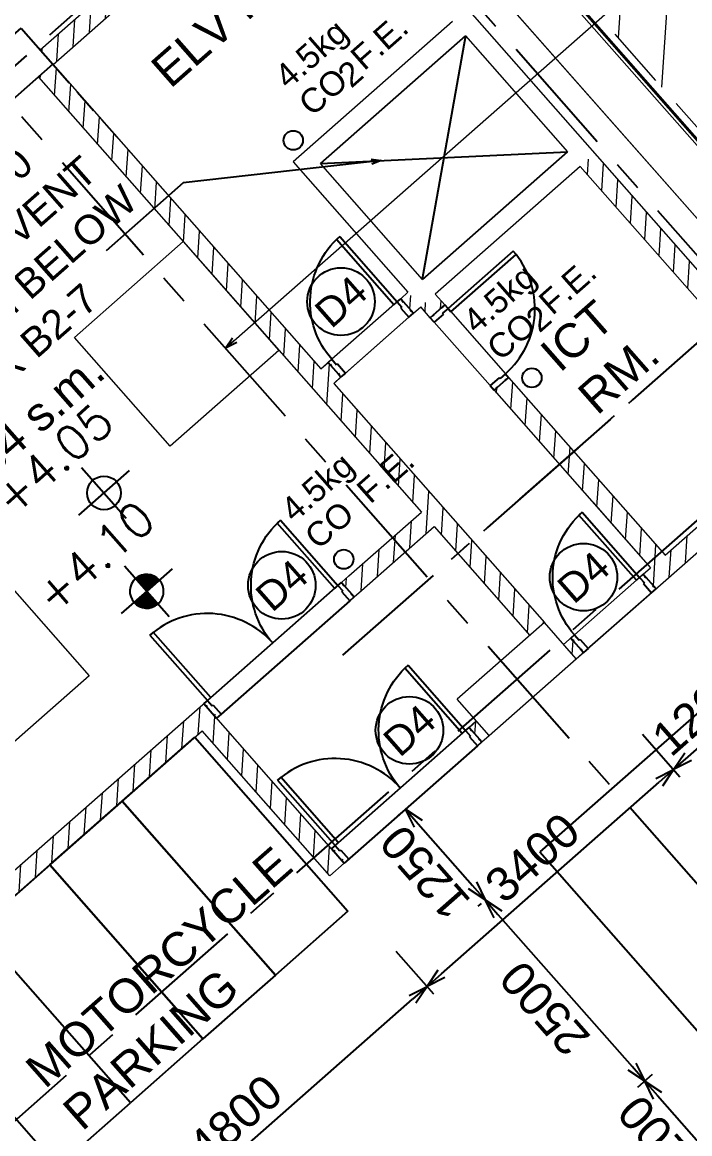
# Model space of a CAD drawing. Header units: millimetres. Extents: x 833681652 to 834427839, y 817425676 to 818089765.
# Drawn here: x 834335496 to 834342407, y 818006244 to 818017751 of the extents above; entities that cross this region are included whole.
import ezdxf
from ezdxf.enums import TextEntityAlignment as Align

# ---------------------------------------------------------------- set-up
doc = ezdxf.new("R2010")
doc.units = ezdxf.units.MM
doc.header["$LTSCALE"] = 100
for name, pattern in [('CENTER', [2, 1.25, -0.25, 0.25, -0.25]), ('Grid Line', [22.224999999999994, 12.7, -3.174999999999999, 3.174999999999999, -3.174999999999999]), ('Hidden', [9.524999999999999, 6.35, -3.175]), ('HIDDENX2', [19.049999999999997, 12.7, -6.35])]:
    doc.linetypes.add(name, pattern=pattern)
for name, color, linetype in [('A-COLS', 3, 'Continuous'), ('DLN020__', 6, 'Continuous'), ('DLN030_1', 1, 'Continuous'), ('DLN0401_', 7, 'Continuous'), ('DLN043__Room Name', 7, 'Continuous'), ('DLN052__', 7, 'Continuous'), ('DLN220__', 7, 'Continuous'), ('DLN280__', 3, 'Continuous'), ('DLN323__Window & Door openings', 7, 'Continuous'), ('DLN580__', 4, 'Continuous'), ('DLN660', 1, 'Continuous'), ('DLN__050 Movement Joint', 1, 'Continuous'), ('FITDOOR', 7, 'Continuous'), ('LEVEL', 7, 'Continuous')]:
    doc.layers.add(name, color=color, linetype=linetype)
for name, color, linetype, lineweight in [('A-PLINTH', 2, 'Continuous', 9), ('A-WALL', 7, 'Continuous', 9), ('DLN040__', 3, 'Continuous', 0), ('Pump Station Outline', 5, 'Hidden', 9)]:
    doc.layers.add(name, color=color, linetype=linetype, lineweight=lineweight)
doc.styles.add('romans', font='romans.shx')
doc.styles.get("Standard").update_dxf_attribs({"font": 'swiss.ttf'})
doc.styles.add('Swis721tBT', font='swissl.ttf')
doc.dimstyles.new('INTDIM', dxfattribs={"dimtxt": 200, "dimasz": 125, "dimexe": 100, "dimexo": 150, "dimgap": 80, "dimtad": 1, "dimdec": 0, "dimzin": 9, "dimdsep": 46, "dimtxsty": 'Swis721tBT', "dimblk": 'OPEN30', "dimcen": -125, "dimclrd": 256, "dimclre": 256, "dimclrt": 2, "dimaunit": 1, "dimadec": 1, "dimazin": 0, "dimtfac": 0.4444444444444444, "dimtdec": 0, "dimtix": 1, "dimtmove": 2, "dimatfit": 3, "dimldrblk": 'OPEN30', "dimfxl": 0, "dimtolj": 1, "dimlwd": -1, "dimlwe": -1, "dimarcsym": 0})
doc.dimstyles.new('INTDIM350', dxfattribs={"dimtxt": 350, "dimasz": 200, "dimexe": 100, "dimexo": 150, "dimgap": 100, "dimtad": 1, "dimdec": 0, "dimzin": 9, "dimdsep": 46, "dimtxsty": 'Swis721tBT', "dimblk": 'OPEN30', "dimcen": -125, "dimclrd": 256, "dimclre": 256, "dimclrt": 2, "dimaunit": 1, "dimadec": 1, "dimazin": 0, "dimtfac": 0.4444444444444444, "dimtdec": 0, "dimtix": 1, "dimtmove": 2, "dimatfit": 3, "dimldrblk": 'OPEN30', "dimfxl": 0, "dimtolj": 1, "dimlwd": -1, "dimlwe": -1, "dimarcsym": 0})
pattern_1 = [(86.35019582796012, (834261331.7487947, 817978739.7581499), (-158.4280186349075, 10.10571182141014), [])]

# ---------------------------------------------------------------- blocks, each defined once
blk = doc.blocks.new('DLN_Parking - Parking - 2500 x 5000 _WL_-V2-Car Park_B2_F')
at = {"layer": 'DLN660'}
for p, q in [((2500, 0), (0, 0)), ((0, 0), (0, -5000)), ((2500.000000000001, -5000.000000000002), (2500, 0)), ((0, -5000), (2500.000000000001, -5000.000000000002))]:
    blk.add_line(p, q, dxfattribs=at)
blk = doc.blocks.new('DR1CD-flat-3')
at = {"layer": 'FITDOOR'}
for p, q in [((-4.76837158203125e-07, -1.192092895507812e-07), (-4.76837158203125e-07, -45.00000011920929)), ((899.9999995231628, -1.430511474609375e-06), (-4.76837158203125e-07, -1.192092895507812e-07)), ((-4.76837158203125e-07, -45.00000011920929), (899.9999995231628, -45.00000154972076)), ((899.9999995231628, -1.430511474609375e-06), (899.9999995231628, -45.00000154972076))]:
    blk.add_line(p, q, dxfattribs=at)
blk = doc.blocks.new('DR1CM-flat-3')
at = {"layer": 'FITDOOR', "color": 6}
blk.add_arc((-4.76837158203125e-07, -1.192092895507812e-07), 899.9999999999989, 270, 0, dxfattribs=at)
blk = doc.blocks.new('DLN-Single Door - Opening 2 - 950 x2138 _WH_-1922936-Car Park_B2_F-flat-3')
at = {"layer": 'A-WALL', "lineweight": 25}
for p, q in [((100, 500), (-100, 500.0000003576279)), ((99.99999856948853, -500), (-100.0000014305115, -499.9999996423721))]:
    blk.add_line(p, q, dxfattribs=at)
at = {"layer": 'FITDOOR'}
for p, q in [((-100, 437.5000003576279), (-100, 500.0000003576279)), ((-62.49999976158142, 500.0000002384186), (-100, 500.0000003576279)), ((-62.5, 488.0000002384186), (-62.49999976158142, 500.0000002384186)), ((100, 499.9999998807907), (62.5, 500.0000001192093)), ((62.5, 488.0000001192093), (62.5, 500.0000001192093)), ((100, 450), (100, 499.9999998807907)), ((25, 437.5000001192093), (-100, 437.5000003576279)), ((100, 450), (25, 450.0000001192093)), ((25, 437.5000001192093), (25, 450.0000001192093)), ((-100.0000014305115, -437.4999996423721), (-100.0000014305115, -499.9999996423721)), ((24.99999856948853, -437.4999997615814), (-100.0000014305115, -437.4999996423721)), ((24.99999856948853, -437.4999997615814), (24.99999856948853, -449.9999998807907)), ((99.99999856948853, -450), (24.99999856948853, -449.9999998807907)), ((99.99999856948853, -450), (99.99999856948853, -500)), ((-62.50000143051147, -499.9999997615814), (-100.0000014305115, -499.9999996423721)), ((-62.50000143051147, -487.9999997615814), (-62.50000143051147, -499.9999997615814)), ((62.49999856948853, -487.9999997615814), (62.49999856948853, -499.9999998807907)), ((99.99999856948853, -500), (62.49999856948853, -499.9999998807907))]:
    blk.add_line(p, q, dxfattribs=at)
at = {"layer": 'A-WALL'}
for name in ['DR1CD-flat-3', 'DR1CM-flat-3']:
    blk.add_blockref(name, (100.0000004768372, 450.0000001192093), dxfattribs=at)
blk = doc.blocks.new('DLN-Single Door - Opening 5 -  950 x 2025 _WH_-1665005-Car Park_B2_F-flat-3')
at = {"layer": 'A-WALL'}
blk.add_blockref('DLN-Single Door - Opening 2 - 950 x2138 _WH_-1922936-Car Park_B2_F-flat-3', (-4.76837158203125e-07, -5.00000011920929), dxfattribs=at)
blk = doc.blocks.new('DLN_Parking - Parking - 1000 x 2400 _WL_-V14-Car Park_B2_F')
at = {"layer": 'DLN660'}
for p, q in [((0, 0), (0, 2400)), ((0, 2400), (1000, 2400)), ((1000, 2400), (1000, 3.383959779057477e-14)), ((1000, 3.383959779057477e-14), (0, 0))]:
    blk.add_line(p, q, dxfattribs=at)
blk = doc.blocks.new('DLN_Parking - Parking - 1000 x 2400 _WL_-1733303-Car Park_B2_F')
at = {"layer": 'DLN660'}
for p, q in [((1000, 3.383959779057477e-14), (0, 0)), ((0, 0), (0, -2400)), ((1000, -2400), (1000, 3.383959779057477e-14)), ((0, -2400), (1000, -2400))]:
    blk.add_line(p, q, dxfattribs=at)
blk = doc.blocks.new('*X14')
at = {"color": 0}
for p, q in [((45955.88296590155, 42700), (46155.82083605308, 42700)), ((45956.13663634944, 42693.75), (46155.82083605308, 42693.75)), ((45956.58659627086, 42687.5), (46155.82083605308, 42687.5)), ((45957.23417992554, 42681.25), (46155.82083605308, 42681.25)), ((45958.08132891748, 42675), (46155.82083605308, 42675)), ((45959.13062182577, 42668.75), (46155.82083605308, 42668.75)), ((45960.38531455532, 42662.5), (46155.82083605308, 42662.5)), ((45961.84939291411, 42656.25), (46155.82083605308, 42656.25)), ((45963.52763949186, 42650), (46155.82083605308, 42650)), ((45965.42571759076, 42643.75), (46155.82083605308, 42643.75)), ((45967.55027588873, 42637.5), (46155.82083605308, 42637.5)), ((45969.90907871936, 42631.25), (46155.82083605308, 42631.25)), ((45972.51116853599, 42625), (46155.82083605308, 42625)), ((45975.3670694097, 42618.75), (46155.82083605308, 42618.75)), ((45978.48904368043, 42612.5), (46155.82083605308, 42612.5)), ((45981.89141854007, 42606.25), (46155.82083605308, 42606.25)), ((45985.59100621493, 42600), (46155.82083605308, 42600)), ((45989.60765168721, 42593.75), (46155.82083605308, 42593.75)), ((45993.96495773042, 42587.5), (46155.82083605308, 42587.5)), ((45998.69126201334, 42581.25), (46155.82083605308, 42581.25)), ((46003.82098168398, 42575), (46155.82083605308, 42575)), ((46009.39650945896, 42568.75), (46155.82083605308, 42568.75)), ((46015.47096569654, 42562.5), (46155.82083605308, 42562.5)), ((46022.11233295992, 42556.25), (46155.82083605308, 42556.25)), ((46029.4099326874, 42550), (46155.82083605308, 42550)), ((46037.48510949494, 42543.75), (46155.82083605308, 42543.75)), ((46046.51005492607, 42537.5), (46155.82083605308, 42537.5)), ((46056.74397416842, 42531.25), (46155.82083605308, 42531.25)), ((46068.61144864996, 42525), (46155.82083605308, 42525)), ((46082.90578313846, 42518.75), (46155.82083605308, 42518.75)), ((46101.51054575652, 42512.5), (46155.82083605308, 42512.5)), ((46133.36008534408, 42506.25), (46155.82083605308, 42506.25))]:
    blk.add_line(p, q, dxfattribs=at)
blk = doc.blocks.new('*X13')
at = {"color": 0}
for p, q in [((46155.82083605308, 42900), (46200.19499327346, 42900)), ((46155.82083605308, 42893.75), (46221.90936394812, 42893.75)), ((46155.82083605308, 42887.5), (46237.60222886274, 42887.5)), ((46155.82083605308, 42881.25), (46250.32254979523, 42881.25)), ((46155.82083605308, 42875), (46261.15281880532, 42875)), ((46155.82083605308, 42868.75), (46270.62917321041, 42868.75)), ((46155.82083605308, 42862.5), (46279.06432258031, 42862.5)), ((46155.82083605308, 42856.25), (46286.65980066876, 42856.25)), ((46155.82083605308, 42850), (46293.55459136389, 42850)), ((46155.82083605308, 42843.75), (46299.84935768103, 42843.75)), ((46155.82083605308, 42837.5), (46305.6197603913, 42837.5)), ((46155.82083605308, 42831.25), (46310.92433512129, 42831.25)), ((46155.82083605308, 42825), (46315.8094235008, 42825)), ((46155.82083605308, 42818.75), (46320.31240362975, 42818.75)), ((46155.82083605308, 42812.5), (46324.46388658926, 42812.5)), ((46155.82083605308, 42806.25), (46328.28925688629, 42806.25)), ((46155.82083605308, 42800), (46331.80978137356, 42800)), ((46155.82083605308, 42793.75), (46335.04342549239, 42793.75)), ((46155.82083605308, 42787.5), (46338.0054656343, 42787.5)), ((46155.82083605308, 42781.25), (46340.70895613168, 42781.25)), ((46155.82083605308, 42775), (46343.16509039923, 42775)), ((46155.82083605308, 42768.75), (46345.38348355208, 42768.75)), ((46155.82083605308, 42762.5), (46347.37239573649, 42762.5)), ((46155.82083605308, 42756.25), (46349.13890998229, 42756.25)), ((46155.82083605308, 42750), (46350.68907460933, 42750)), ((46155.82083605308, 42743.75), (46352.02801759425, 42743.75)), ((46155.82083605308, 42737.5), (46353.16003838917, 42737.5)), ((46155.82083605308, 42731.25), (46354.08868132608, 42731.25)), ((46155.82083605308, 42725), (46354.81679369925, 42725)), ((46155.82083605308, 42718.75), (46355.34657085896, 42718.75)), ((46155.82083605308, 42712.5), (46355.67959002734, 42712.5)), ((46155.82083605308, 42706.25), (46355.81683408978, 42706.25))]:
    blk.add_line(p, q, dxfattribs=at)
blk = doc.blocks.new('ELFIN')
at = {"layer": 'LEVEL'}
for p, q in [((0, 0.5), (0, 0)), ((0, 0), (-0.5, 0)), ((0, 0), (0, -0.5)), ((0.5, 0), (0, 0))]:
    blk.add_line(p, q, dxfattribs=at)
for start, end in [(90, 180), (0, 90), (180, 270), (270, 0)]:
    blk.add_arc((0, 0), 0.25, start, end, dxfattribs=at)
at = {"layer": 'LEVEL', "xscale": 0.00125, "yscale": 0.00125, "zscale": 0.00125}
for name in ['*X13', '*X14']:
    blk.add_blockref(name, (-57.69477604507119, -53.38123098095821), dxfattribs=at)
at = {"layer": 'LEVEL', "style": 'romans'}
blk.add_attdef('ELFIN', (0.2542374787153676, 0.3469263632723596), '', height=0.5, dxfattribs=at)
blk = doc.blocks.new('ELEX')
at = {"layer": 'LEVEL'}
for p, q in [((0, 0.5), (0, -0.5)), ((0.5, 0), (-0.5, 0))]:
    blk.add_line(p, q, dxfattribs=at)
blk.add_circle((0, 0), 0.25, dxfattribs=at)
at = {"layer": 'LEVEL', "style": 'romans'}
blk.add_attdef('ELEX', (0.2567988680821145, 0.3535533905960619), '', height=0.5, dxfattribs=at)
blk = doc.blocks.new('DR1CD-flat-4')
at = {"layer": 'FITDOOR'}
for p, q in [((8.58306884765625e-06, 900), (45.00000834465027, 899.9999995231628)), ((8.58306884765625e-06, 900), (-7.152557373046875e-07, -1.192092895507812e-07)), ((44.99999904632568, -5.960464477539062e-07), (45.00000834465027, 899.9999995231628)), ((-7.152557373046875e-07, -1.192092895507812e-07), (44.99999904632568, -5.960464477539062e-07))]:
    blk.add_line(p, q, dxfattribs=at)
blk = doc.blocks.new('DR1CM-flat-4')
at = {"layer": 'FITDOOR', "color": 6}
blk.add_arc((-7.152557373046875e-07, -1.192092895507812e-07), 899.9999999999989, 359.9999995731132, 90, dxfattribs=at)
blk = doc.blocks.new('DLN-Single Door - Opening 2 - 950 x2138 _WH_-1922936-Car Park_B2_F-flat-4')
at = {"layer": 'A-WALL', "lineweight": 25}
for p, q in [((-499.9999995231628, 100.0000050067902), (-500.0000014305115, -99.99999487400055)), ((500.0000004768372, 99.99999487400055), (499.9999985694885, -100.0000050067902))]:
    blk.add_line(p, q, dxfattribs=at)
at = {"layer": 'FITDOOR'}
for p, q in [((-499.9999995231628, 100.0000051259995), (-500, 62.50000512599945)), ((-449.9999992847443, 100.000004529953), (-499.9999995231628, 100.0000051259995)), ((-488, 62.50000512599945), (-500, 62.50000512599945)), ((-449.9999992847443, 100.000004529953), (-450.0000002384186, 25.00000464916229)), ((-437.5, 25.000004529953), (-450.0000002384186, 25.00000464916229)), ((-437.5, 25.000004529953), (-437.5000014305115, -99.999995470047)), ((437.5, 24.99999558925629), (437.4999985694885, -100.0000044107437)), ((437.5, 24.99999558925629), (449.9999997615814, 24.999995470047)), ((450.0000004768372, 99.999995470047), (500.0000004768372, 99.99999487400055)), ((450.0000004768372, 99.999995470047), (449.9999997615814, 24.999995470047)), ((488.0000002384186, 62.49999511241913), (500.0000004768372, 62.49999487400055)), ((500.0000004768372, 99.99999487400055), (500.0000004768372, 62.49999487400055)), ((-488.0000009536743, -62.49999499320984), (-500.0000009536743, -62.49999475479126)), ((-500.0000009536743, -62.49999475479126), (-500.0000014305115, -99.99999487400055)), ((-437.5000014305115, -99.999995470047), (-500.0000014305115, -99.99999487400055)), ((437.4999985694885, -100.0000044107437), (499.9999985694885, -100.0000050067902)), ((487.9999990463257, -62.50000488758087), (499.9999990463257, -62.50000500679016)), ((499.9999990463257, -62.50000500679016), (499.9999985694885, -100.0000050067902))]:
    blk.add_line(p, q, dxfattribs=at)
at = {"layer": 'A-WALL'}
for name in ['DR1CD-flat-4', 'DR1CM-flat-4']:
    blk.add_blockref(name, (-449.9999985694885, 100.0000046491623), dxfattribs=at)
blk = doc.blocks.new('DLN-Single Door - Opening 5 -  950 x 2025 _WH_-1665005-Car Park_B2_F-flat-4')
at = {"layer": 'A-WALL'}
blk.add_blockref('DLN-Single Door - Opening 2 - 950 x2138 _WH_-1922936-Car Park_B2_F-flat-4', (5.000000238418579, -4.76837158203125e-07), dxfattribs=at)
blk = doc.blocks.new('DR1CD-flat-5')
at = {"layer": 'FITDOOR'}
for p, q in [((8.821487426757812e-06, 900.0000001192093), (45.00000882148743, 899.9999996423721)), ((8.821487426757812e-06, 900.0000001192093), (-4.76837158203125e-07, 0)), ((44.99999952316284, -4.76837158203125e-07), (45.00000882148743, 899.9999996423721)), ((-4.76837158203125e-07, 0), (44.99999952316284, -4.76837158203125e-07))]:
    blk.add_line(p, q, dxfattribs=at)
blk = doc.blocks.new('DR1CM-flat-5')
at = {"layer": 'FITDOOR', "color": 6}
blk.add_arc((-4.76837158203125e-07, 0), 899.9999999999989, 359.9999995731132, 90, dxfattribs=at)
blk = doc.blocks.new('DLN-Single Door - Opening 2 - 950 x2138 _WH_-1922936-Car Park_B2_F-flat-5')
at = {"layer": 'A-WALL', "lineweight": 25}
for p, q in [((-499.9999995231628, 100.0000050067902), (-500.0000014305115, -99.99999487400055)), ((500.0000004768372, 99.99999487400055), (499.9999985694885, -100.0000051259995))]:
    blk.add_line(p, q, dxfattribs=at)
at = {"layer": 'FITDOOR'}
for p, q in [((-499.9999995231628, 100.0000051259995), (-500, 62.50000500679016)), ((-449.9999995231628, 100.000004529953), (-499.9999995231628, 100.0000051259995)), ((-488, 62.50000500679016), (-500, 62.50000500679016)), ((-449.9999995231628, 100.000004529953), (-450.0000002384186, 25.000004529953)), ((-437.5000002384186, 25.000004529953), (-450.0000002384186, 25.000004529953)), ((-437.5000002384186, 25.000004529953), (-437.5000014305115, -99.999995470047)), ((437.4999997615814, 24.999995470047), (437.4999985694885, -100.0000044107437)), ((437.4999997615814, 24.999995470047), (449.9999997615814, 24.99999535083771)), ((450.0000004768372, 99.99999535083771), (500.0000004768372, 99.99999487400055)), ((450.0000004768372, 99.99999535083771), (449.9999997615814, 24.99999535083771)), ((488.0000002384186, 62.49999499320984), (500.0000002384186, 62.49999487400055)), ((500.0000004768372, 99.99999487400055), (500.0000002384186, 62.49999487400055)), ((-488.0000011920929, -62.49999511241913), (-500.0000009536743, -62.49999487400055)), ((-500.0000009536743, -62.49999487400055), (-500.0000014305115, -99.99999487400055)), ((-437.5000014305115, -99.999995470047), (-500.0000014305115, -99.99999487400055)), ((437.4999985694885, -100.0000044107437), (499.9999985694885, -100.0000051259995)), ((487.9999990463257, -62.50000500679016), (499.9999988079071, -62.50000512599945)), ((499.9999988079071, -62.50000512599945), (499.9999985694885, -100.0000051259995))]:
    blk.add_line(p, q, dxfattribs=at)
at = {"layer": 'A-WALL'}
for name in ['DR1CD-flat-5', 'DR1CM-flat-5']:
    blk.add_blockref(name, (-449.9999990463257, 100.000004529953), dxfattribs=at)
blk = doc.blocks.new('DLN-Single Door - Opening 5 -  950 x 2025 _WH_-1665005-Car Park_B2_F-flat-5')
at = {"layer": 'A-WALL'}
blk.add_blockref('DLN-Single Door - Opening 2 - 950 x2138 _WH_-1922936-Car Park_B2_F-flat-5', (5, -1.192092895507812e-07), dxfattribs=at)
blk = doc.blocks.new('_Open30')
at = {"color": 0, "linetype": 'ByBlock', "lineweight": -2}
for p, q in [((-1, 0.26794919), (0, 0)), ((0, 0), (-1, -0.26794919)), ((0, 0), (-1, 0))]:
    blk.add_line(p, q, dxfattribs=at)
blk = doc.blocks.new('*D253')
at = {"layer": 'Defpoints', "color": 0}
for p in [(834339265.6649462, 818008246.7859288), (834339686.977406, 818007768.0636594), (834335662.3772906, 818005075.6160477)]:
    blk.add_point(p, dxfattribs=at)
at = {"layer": 'DLN030_1', "linetype": 'Continuous'}
for p, q in [((834339364.7640169, 818008134.1832016), (834339753.0434531, 818007692.9951745)), ((834336233.827076, 818004729.0254683), (834339536.8404363, 818007635.9315652)), ((834335761.4763613, 818004963.0133206), (834336149.7561533, 818004521.8248892))]:
    blk.add_line(p, q, dxfattribs=at)
at = {"layer": 'DLN030_1', "xscale": 200, "yscale": 200, "zscale": 200}
for p, rotation in [((834339686.977406, 818007768.0636594), 41.35026354802989), ((834336083.6901063, 818004596.8933741), 221.3502635480299)]:
    blk.add_blockref('_Open30', p, dxfattribs=dict(at, rotation=rotation))
at = {"layer": 'DLN030_1', "color": 2, "insert": (834337700.4340419, 818006392.5734445), "char_height": 350, "attachment_point": 5, "rotation": 41.35026354802991, "style": 'Swis721tBT'}
blk.add_mtext('\\A1;4800', dxfattribs=at)
blk = doc.blocks.new('*D254')
at = {"layer": 'Defpoints', "color": 0}
for p in [(834341817.9934489, 818010493.0315592), (834342239.3059149, 818010014.3092827), (834339265.6649462, 818008246.7859288)]:
    blk.add_point(p, dxfattribs=at)
at = {"layer": 'DLN030_1', "linetype": 'Continuous'}
for p, q in [((834341917.0925195, 818010380.4288319), (834342305.3719621, 818009939.2407979)), ((834339837.1143756, 818007900.1957537), (834342089.1689452, 818009882.1771884)), ((834339364.7640169, 818008134.1832016), (834339753.0434531, 818007692.9951746))]:
    blk.add_line(p, q, dxfattribs=at)
at = {"layer": 'DLN030_1', "xscale": 200, "yscale": 200, "zscale": 200}
for p, rotation in [((834342239.3059149, 818010014.3092827), 41.35026354802989), ((834339686.9774059, 818007768.0636594), 221.3502635480299)]:
    blk.add_blockref('_Open30', p, dxfattribs=dict(at, rotation=rotation))
at = {"layer": 'DLN030_1', "color": 2, "insert": (834340778.2419461, 818009101.2813988), "char_height": 350, "attachment_point": 5, "rotation": 41.35026354802991, "style": 'Swis721tBT'}
blk.add_mtext('\\A1;3400', dxfattribs=at)
blk = doc.blocks.new('*D255')
at = {"layer": 'Defpoints', "color": 0}
for p in [(834342652.7492232, 818011360.8926028), (834343140.1277317, 818010807.1018468), (834341817.9934489, 818010493.0315592)]:
    blk.add_point(p, dxfattribs=at)
at = {"layer": 'DLN030_1', "linetype": 'Continuous'}
for p, q in [((834342751.8482939, 818011248.2898756), (834343206.1937789, 818010732.033362)), ((834342389.4428846, 818010146.4413768), (834342989.990762, 818010674.9697526)), ((834341917.0925195, 818010380.4288319), (834342305.3719621, 818009939.2407979))]:
    blk.add_line(p, q, dxfattribs=at)
at = {"layer": 'DLN030_1', "xscale": 200, "yscale": 200, "zscale": 200}
for p, rotation in [((834343140.1277317, 818010807.1018468), 41.35026354802989), ((834342239.3059149, 818010014.3092827), 221.3502635480299)]:
    blk.add_blockref('_Open30', p, dxfattribs=dict(at, rotation=rotation))
at = {"layer": 'DLN030_1', "color": 2, "insert": (834342504.817109, 818010620.8004925), "char_height": 350, "attachment_point": 5, "rotation": 41.35026354802991, "style": 'Swis721tBT'}
blk.add_mtext('\\A1;1200', dxfattribs=at)
blk = doc.blocks.new('*D268')
at = {"layer": 'Defpoints', "color": 0}
for p in [(834339533.091381, 818009664.6807082), (834340289.3834094, 818008665.1297711), (834340358.9169644, 818008726.3246537)]:
    blk.add_point(p, dxfattribs=at)
at = {"layer": 'DLN030_1', "linetype": 'Continuous'}
for p, q in [((834339420.4886537, 818009565.5816377), (834339388.489341, 818009537.4197786)), ((834339595.6899201, 818009453.348856), (834340157.2513151, 818008815.266741)), ((834340246.3142372, 818008627.2255833), (834340214.3149246, 818008599.0637242))]:
    blk.add_line(p, q, dxfattribs=at)
at = {"layer": 'DLN030_1', "xscale": 200, "yscale": 200, "zscale": 200}
for p, rotation in [((834339463.5578258, 818009603.4858258), 131.3502635480299), ((834340289.3834094, 818008665.1297714), 311.3502635480299)]:
    blk.add_blockref('_Open30', p, dxfattribs=dict(at, rotation=rotation))
at = {"layer": 'DLN030_1', "color": 2, "insert": (834339666.3756896, 818008949.408084), "char_height": 350, "attachment_point": 5, "rotation": 131.35026354802991, "style": 'Swis721tBT'}
blk.add_mtext('\\A1;1250', dxfattribs=at)
blk = doc.blocks.new('*D269')
at = {"layer": 'Defpoints', "color": 0}
for p in [(834340358.9169644, 818008726.3246537), (834342130.678905, 818006955.3206724), (834341941.0338831, 818006788.41845)]:
    blk.add_point(p, dxfattribs=at)
at = {"layer": 'DLN030_1', "linetype": 'Continuous'}
for p, q in [((834340246.3142372, 818008627.2255833), (834340214.3149246, 818008599.0637242)), ((834340421.5155035, 818008514.9928017), (834341808.9017888, 818006938.5554199)), ((834342018.0761777, 818006856.221602), (834341865.9653983, 818006722.352403))]:
    blk.add_line(p, q, dxfattribs=at)
at = {"layer": 'DLN030_1', "xscale": 200, "yscale": 200, "zscale": 200}
for p, rotation in [((834340289.3834094, 818008665.1297714), 131.3502635480299), ((834341941.0338831, 818006788.4184502), 311.3502635480299)]:
    blk.add_blockref('_Open30', p, dxfattribs=dict(at, rotation=rotation))
at = {"layer": 'DLN030_1', "color": 2, "insert": (834340905.1137183, 818007541.8743963), "char_height": 350, "attachment_point": 5, "rotation": 131.35026354802991, "style": 'Swis721tBT'}
blk.add_mtext('\\A1;2500', dxfattribs=at)
blk = doc.blocks.new('*D270')
at = {"layer": 'Defpoints', "color": 0}
for p in [(834342130.678905, 818006955.3206724), (834342921.1715494, 818006052.4747467), (834342733.8264484, 818005887.5966319)]:
    blk.add_point(p, dxfattribs=at)
at = {"layer": 'DLN030_1', "linetype": 'Continuous'}
for p, q in [((834342018.0761777, 818006856.221602), (834341865.9653983, 818006722.352403)), ((834342073.1659774, 818006638.2814806), (834342601.6943542, 818006037.7336018)), ((834342808.5688221, 818005953.3756763), (834342658.7579637, 818005821.5305849))]:
    blk.add_line(p, q, dxfattribs=at)
at = {"layer": 'DLN030_1', "xscale": 200, "yscale": 200, "zscale": 200}
for p, rotation in [((834341941.0338831, 818006788.4184502), 131.3502635480299), ((834342733.8264484, 818005887.5966321), 311.3502635480299)]:
    blk.add_blockref('_Open30', p, dxfattribs=dict(at, rotation=rotation))
at = {"layer": 'DLN030_1', "color": 2, "insert": (834342127.3352377, 818006153.1078266), "char_height": 350, "attachment_point": 5, "rotation": 131.35026354802991, "style": 'Swis721tBT'}
blk.add_mtext('\\A1;1200', dxfattribs=at)

msp = doc.modelspace()

# ---------------------------------------------------------------- hatches: boundary and pattern name
at = {"layer": 'A-WALL'}
h = msp.add_hatch(dxfattribs=at)
h.set_pattern_fill('ANSI31', scale=49.99999999999999)
h.set_pattern_definition(pattern_1)
edge = h.paths.add_edge_path()
edge.add_line((834335815.4284995, 818017313.5161273), (834338356.2825441, 818019552.925224))
edge.add_arc((834331639.8903989, 818012912.2158619), 9445.048664527538, 44.67535938480045, 45.8871647899116)
edge.add_line((834338214.3399106, 818019693.4810755), (834335682.6350006, 818017464.4049791))
edge.add_line((834335682.6350005, 818017464.4049791), (834335815.4284993, 818017313.5161273))
h = msp.add_hatch(dxfattribs=at)
h.set_pattern_fill('ANSI31', scale=49.99999999999999)
h.set_pattern_definition(pattern_1)
h.paths.add_polyline_path([(834340751.319054, 818011402.2992785), (834340901.4561749, 818011534.4311908), (834338721.2794732, 818014011.6937519), (834338796.3480765, 818014077.7597154), (834338664.2161584, 818014227.89684), (834338589.1475466, 818014161.8308886), (834335814.3773464, 818017314.7105098), (834335664.2402205, 818017182.578592), (834339628.1977928, 818012678.4648585), (834338802.4435412, 818011951.7392654), (834338934.5754598, 818011801.6021411), (834339760.32971, 818012528.3277326)])
h = msp.add_hatch(dxfattribs=at)
h.set_pattern_fill('ANSI31', scale=49.99999999999999)
h.set_pattern_definition(pattern_1)
h.paths.add_polyline_path([(834365982.2790949, 817988182.2937863), (834366132.4162235, 817988314.4257053), (834341423.7477819, 818016390.0682422), (834341273.6106558, 818016257.9363253)])
h = msp.add_hatch(dxfattribs=at)
h.set_pattern_fill('ANSI31', scale=49.99999999999999)
h.set_pattern_definition(pattern_1)
h.paths.add_polyline_path([(834339547.0336963, 818014738.419303), (834339622.1022565, 818014804.485259), (834339489.9703398, 818014954.622385), (834339414.9017794, 818014888.556429)])
h = msp.add_hatch(dxfattribs=at)
h.set_pattern_fill('ANSI31', scale=49.99999999999999)
h.set_pattern_definition(pattern_1)
h.paths.add_polyline_path([(834339721.20117, 818014691.8824464), (834339871.3382959, 818014824.0143632), (834339772.2394004, 818014936.6171598), (834339622.1022745, 818014804.485243)])
h = msp.add_hatch(dxfattribs=at)
h.set_pattern_fill('ANSI31', scale=49.99999999999999)
h.set_pattern_definition(pattern_1)
h.paths.add_polyline_path([(834342057.5401521, 818011885.8139117), (834343784.1170753, 818013405.3309337), (834343651.9851588, 818013555.4680595), (834342150.6139, 818012234.1488919), (834340531.9978856, 818014073.3287381), (834340381.8607525, 818013941.1968155), (834342000.4767742, 818012102.0169749), (834341925.4082433, 818012035.9510267)])
h = msp.add_hatch(dxfattribs=at)
h.set_pattern_fill('ANSI31', scale=49.99999999999999)
h.set_pattern_definition(pattern_1)
h.paths.add_polyline_path([(834341231.7859564, 818011159.0883671), (834341306.8545214, 818011225.154327), (834341174.7226192, 818011375.2914364), (834341099.6540542, 818011309.2254764)])
h = msp.add_hatch(dxfattribs=at)
h.set_pattern_fill('ANSI31', scale=49.99999999999999)
h.set_pattern_definition(pattern_1)
h.paths.add_polyline_path([(834333754.8445988, 818007243.0510064), (834337358.1356297, 818010414.2170177), (834338679.4548048, 818008912.8457464), (834338829.5919323, 818009044.9776609), (834337376.1408175, 818010696.4860679), (834333622.7126826, 818007393.1881306)])
h = msp.add_hatch(dxfattribs=at)
h.set_pattern_fill('ANSI31', scale=49.99999999999999)
h.set_pattern_definition(pattern_1)
h.paths.add_polyline_path([(834340255.8946166, 818010300.2308915), (834340330.9631784, 818010366.2968489), (834340198.8312614, 818010516.4339744), (834340123.7626998, 818010450.3680172)])
at = {"layer": 'Pump Station Outline', "linetype": 'Continuous'}
h = msp.add_hatch(dxfattribs=at)
h.set_pattern_fill('ANSI31', color=1, scale=150, angle=6.771992562981563e-05)
h.set_pattern_definition([(86.35026354792089, (1453995.609825253, 237198.812756896), (-475.2840917373131, 30.3165737087381), [])])
edge = h.paths.add_edge_path()
edge.add_line((834354640.1284025, 818002848.5868188), (834339550.0561398, 818019994.8958654))
edge.add_arc((834332769.0727383, 818014189.8471981), 8926.383697879925, 40.56609466141031, 101.8134883202493)
edge.add_line((834330941.6055638, 818022927.1631274), (834325382.3200605, 818029281.967371))
edge.add_line((834325382.3200605, 818029281.967371), (834316073.9235934, 818021089.523299))
edge.add_line((834316073.9235934, 818021089.523299), (834312702.2594533, 818024882.8028461))
edge.add_line((834312702.2594533, 818024882.8028461), (834323801.2576692, 818034650.725341))
edge.add_line((834323801.2576692, 818034650.725341), (834328681.0623239, 818038945.0985447))
edge.add_line((834328681.0623239, 818038945.0985447), (834328813.1094278, 818038795.0581461))
edge.add_line((834328813.1094278, 818038795.0581461), (834334102.2215883, 818043449.8827006))
edge.add_arc((834369806.03518, 818077546.1023142), 49369.16544702674, 223.6806300099722, 266.3963960374879)
edge.add_line((834366703.0203962, 818028274.5507232), (834367678.2990412, 818014323.1809446))
edge.add_line((834367678.2990412, 818014323.1809446), (834354640.1284025, 818002848.5868188))

# ---------------------------------------------------------------- linework, layer by layer
at = {"layer": 'A-COLS', "lineweight": 18}
for p, q in [((834373935.8724161, 817980734.8599546, 0.0001768949824026977), (834339456.4844333, 818019912.0141318, -0.07028772469116415)), ((834339080.877632, 818019581.9836069, -0.07028772469116415), (834373448.880356, 817980531.392258)), ((834373448.8803337, 817980531.3925767), (834339081.1980604, 818019581.6198121, -0.07028772469116415)), ((834340901.185608, 818011534.767453), (834340000.3637899, 818010741.9748875)), ((834341231.5158433, 818011159.4250292), (834340901.1856076, 818011534.7674531)), ((834340330.6940253, 818010366.6324631), (834341231.5158433, 818011159.4250284))]:
    msp.add_line(p, q, dxfattribs=at)
at = {"layer": 'A-COLS'}
msp.add_lwpolyline([(834335483.769744, 818017690.3832114), (834335814.0999799, 818017315.0407873), (834334913.2781621, 818016522.2482213), (834334582.9479262, 818016897.5906456)], close=True, dxfattribs=at)
at = {"layer": 'A-PLINTH'}
msp.add_lwpolyline([(834336037.2941402, 818014488.2303258), (834337163.321413, 818015479.2210326), (834338154.3121198, 818014353.1937598), (834337028.284847, 818013362.203053)], close=True, dxfattribs=at)
at = {"layer": 'A-PLINTH', "elevation": -600.0547696541813}
msp.add_lwpolyline([(834332090.8809739, 818010041.9684563), (834334868.4178027, 818012486.4089168), (834336189.7369705, 818010985.0376581), (834333412.2001418, 818008540.5971975)], close=True, dxfattribs=at)
at = {"layer": 'A-WALL'}
for p, q in [((834340101.8863945, 818017892.0750138), (834373108.0101944, 817980388.397829)), ((834339639.8327339, 818015087.0891025, -0.07028772469116415), (834341141.2024287, 818016408.4100431, -0.07028772469116415)), ((834341273.3345381, 818016258.2730556, -0.07028772469116415), (834343651.7122343, 818013555.8076009, -0.07028772469116415)), ((834339414.627282, 818014888.8909636, -0.07028772469116415), (834339489.695762, 818014954.957007, -0.07028772469116415)), ((834339414.627282, 818014888.8909636, -0.07028772469116415), (834339489.695762, 818014954.957007, -0.07028772469116415)), ((834339546.7593744, 818014738.7539922, -0.07028772469116415), (834339621.8278589, 818014804.820039, -0.07028772469116415)), ((834339546.7593744, 818014738.7539922, -0.07028772469116415), (834339621.8278589, 818014804.820039, -0.07028772469116415)), ((834339720.926903, 818014692.217341, -0.07028772469116415), (834339621.8278589, 818014804.820039, -0.07028772469116415)), ((834339720.926903, 818014692.217341, -0.07028772469116415), (834339621.8278589, 818014804.820039, -0.07028772469116415)), ((834338588.873927, 818014162.1644647, -0.07028772469116415), (834338709.6285836, 818014268.4378555, -0.07028772469116415)), ((834338588.873927, 818014162.1644647, -0.07028772469116415), (834338663.9424396, 818014228.2304858, -0.07028772469116415)), ((834338721.0060315, 818014012.0274843, -0.07028772469116415), (834338841.7606851, 818014118.3008726, -0.07028772469116415)), ((834338721.0060315, 818014012.0274843, -0.07028772469116415), (834338796.0745354, 818014078.0935174, -0.07028772469116415)), ((834342150.3425375, 818012234.4866585, -0.07028772469116415), (834343651.712235, 818013555.8076007, -0.07028772469116415)), ((834341231.5158437, 818011159.4250287, -0.07028772469116415), (834343783.8443289, 818013405.6706309, -0.07028772469116415)), ((834339760.057999, 818012528.662674, -0.07028772469116415), (834340751.0486751, 818011402.6353914, -0.07028772469116415)), ((834341925.1371152, 818012036.288527, -0.07028772469116415), (834342000.2055967, 818012102.3545709, -0.07028772469116415)), ((834341925.1371152, 818012036.288527, -0.07028772469116415), (834342000.2055967, 818012102.3545709, -0.07028772469116415)), ((834338802.1724943, 818011952.0730965, -0.07014149956180629), (834338877.2409798, 818012018.1391437, -0.07014149956180629)), ((834342057.2692082, 818011886.1515554, -0.07028772469116415), (834342132.3376907, 818011952.2176008, -0.07028772469116415)), ((834342057.2692082, 818011886.1515554, -0.07028772469116415), (834342132.3376907, 818011952.2176008, -0.07028772469116415)), ((834341099.383761, 818011309.562028, -0.07028772469116415), (834341220.1384172, 818011415.8354188, -0.07028772469116415)), ((834341099.383761, 818011309.562028, -0.07028772469116415), (834341220.1384172, 818011415.8354188, -0.07028772469116415)), ((834341231.5158437, 818011159.4250287, -0.07028772469116415), (834341306.5843531, 818011225.4910924, -0.07028772469116415)), ((834341231.5158648, 818011159.4250476, -0.07028772469116415), (834341352.2705195, 818011265.6984363, -0.07028772469116415)), ((834341231.5158648, 818011159.4250476, -0.07028772469116415), (834341352.2705195, 818011265.6984363, -0.07028772469116415))]:
    msp.add_line(p, q, dxfattribs=at)
at = {"layer": 'A-WALL', "lineweight": 18}
for p, q in [((834339951.7495713, 818017759.9430482), (834338300.2427578, 818016306.4898825)), ((834340083.881518, 818017609.8059486), (834338582.5118248, 818016288.4850093)), ((834335814.0999793, 818017315.0407872, -0.07028772469116415), (834338588.873906, 818014162.1644456, -0.07028772469116415)), ((834335663.9630096, 818017182.9086922, -0.07028772469116415), (834339627.9259056, 818012678.799644, -0.07028772469116415)), ((834338300.2427592, 818016306.4898837), (834339489.6957619, 818014954.9570065, -0.02082965445405738)), ((834338300.2427592, 818016306.4898837), (834339489.6957619, 818014954.9570065, -0.02082965445405738)), ((834341273.3345413, 818016258.2730584, -0.07028772469116415), (834339771.9648428, 818014936.9521146, -0.07028772469116415)), ((834339871.0638726, 818014824.3494349, -0.07028772469116415), (834339771.9648439, 818014936.9521154, -0.07028772469116415)), ((834339871.0638726, 818014824.3494349, -0.07028772469116415), (834339771.9648439, 818014936.9521154, -0.07028772469116415)), ((834340531.7243496, 818014073.6645916, -0.07028772469116415), (834342150.3425375, 818012234.4866585, -0.07028772469129765)), ((834340531.7243496, 818014073.6645916, -0.07028772469116415), (834342150.3425375, 818012234.4866585, -0.07028772469129765)), ((834338721.00601, 818014012.0274653, -0.07028772469116415), (834340901.1856399, 818011534.7674811)), ((834340381.5873728, 818013941.5324917, -0.07028772469116415), (834342000.2055682, 818012102.3545642, -0.07028772469116415)), ((834340381.5873728, 818013941.5324917, -0.07028772469116415), (834342000.2055682, 818012102.3545642, -0.07028772469116415)), ((834341405.6111656, 818012777.9709423, -0.07028772469116415), (834342000.2055964, 818012102.3545707, -0.07028772469116415)), ((834341405.6111656, 818012777.9709423, -0.07028772469116415), (834342000.2055964, 818012102.3545707, -0.07028772469116415)), ((834338877.2409997, 818012018.1391236, -0.06834796593102513), (834339627.9259056, 818012678.7996436, -0.07028772469116415)), ((834339009.3730938, 818011868.0021539, -0.0683479659290909), (834339760.0580001, 818012528.6626742, -0.07028772469116415)), ((834338934.3045908, 818011801.936128, -0.07014149956180629), (834339009.3730748, 818011868.002173, -0.07014149956180629)), ((834333622.4470423, 818007393.5158179, -0.05476965560251304), (834337450.9397653, 818010762.8842459, -0.06575765410580792)), ((834338746.7417461, 818009139.1471485), (834337375.8712727, 818010696.8181912, -0.06554220313773843)), ((834333754.5791358, 818007243.3788497, -0.05476965558614214), (834337357.8664184, 818010414.5491198, -0.06515337489646081)), ((834338679.1873683, 818008913.1794103, 0.004383845465093239), (834337357.8664187, 818010414.54912, -0.06575765409671297)), ((834338829.3243394, 818009045.3115023), (834338679.1873686, 818008913.1794103, 0.004383845465093239))]:
    msp.add_line(p, q, dxfattribs=at)
at = {"layer": 'A-WALL', "color": 1}
for p, q in [((834339377.0930384, 818014855.8579395, -0.07028772469116415), (834338701.4766575, 818014261.2635372, -0.07028772469116415)), ((834339377.0930384, 818014855.8579395, -0.07028772469116415), (834338702.7082522, 818014262.3474356, -0.07028772469116415)), ((834339904.0968958, 818014786.8151922, -0.07028772469116415), (834340498.6913196, 818014111.1988271, -0.07028772469116415)), ((834339904.0968958, 818014786.8151922, -0.07028772469116415), (834340498.6913196, 818014111.1988271, -0.07028772469116415)), ((834339499.8415707, 818014697.4627126, -0.07028772469116415), (834338834.840346, 818014112.2104652, -0.07028772469116415)), ((834339499.8415707, 818014697.4627126, -0.07028772469116415), (834338842.9923365, 818014119.3847982, -0.07028772469116415)), ((834339762.2181823, 818014645.2995385, -0.07028772469116415), (834340340.2960936, 818013988.4502951, -0.07028772469116415)), ((834339762.2181823, 818014645.2995385, -0.07028772469116415), (834340340.2960936, 818013988.4502951, -0.07028772469116415)), ((834341886.3712885, 818012002.171591, -0.07028772469116415), (834341211.9865028, 818011408.6610863, -0.07028772469116415)), ((834341886.3712885, 818012002.171591, -0.07028772469116415), (834341211.9865028, 818011408.6610863, -0.07028772469116415)), ((834342010.3514044, 818011844.8602767, -0.07028772469116415), (834341345.3501797, 818011259.6080285, -0.07028772469116415)), ((834342010.3514044, 818011844.8602767, -0.07028772469116415), (834341345.3501797, 818011259.6080285, -0.07028772469116415))]:
    msp.add_line(p, q, dxfattribs=at)
at = {"layer": 'A-WALL', "lineweight": 18, "flags": 128}
for points in [[(834335682.3574564, 818017464.7351011), (834338214.0597317, 818019693.8141898)], [(834335815.1511337, 818017313.8464062), (834338356.0025315, 818019553.258506)]]:
    msp.add_lwpolyline(points, dxfattribs=at)
at = {"layer": 'A-WALL'}
msp.add_lwpolyline([(834338582.5118252, 818016288.4850098), (834340083.8815191, 818017609.8059499), (834341141.2024279, 818016408.4100426), (834339639.8327328, 818015087.0891024)], close=True, dxfattribs=at)
at = {"layer": 'DLN020__', "linetype": 'Grid Line'}
for p, q in [((834382561.3239611, 817969798.2994002), (834318796.6203617, 818042251.8499796)), ((834379333.3791126, 817966957.459374), (834315568.6755133, 818039411.0099536)), ((834343882.5848031, 818024748.957957), (834274544.7264445, 817963726.303424)), ((834349300.0006667, 818018593.342199), (834279962.1423081, 817957570.687666))]:
    msp.add_line(p, q, dxfattribs=at)
at = {"layer": 'DLN0401_', "color": 0}
for centre in [(834338796.2593774, 818014858.4114982, 0.008813504477984627), (834341306.7658396, 818012005.8060942, 0.008813504477984627), (834338183.8011192, 818011921.5943542, 0.008959729607342485), (834339505.1202946, 818010420.2230828, 0.07910122916914869)]:
    msp.add_circle(centre, 349.9999999999999, dxfattribs=at)
at = {"layer": 'DLN052__', "color": 3, "linetype": 'CENTER', "ltscale": 10}
for p, q in [((834347589.6024181, 818018925.0144404), (834340072.2932061, 818012309.2034837)), ((834345754.5386975, 818017310.0170578), (834338762.7088798, 818011156.6684307))]:
    msp.add_line(p, q, dxfattribs=at)
at = {"layer": 'DLN220__', "color": 4, "linetype": 'HIDDENX2', "ltscale": 0.2}
msp.add_line((834335814.099984, 818017315.0407897), (834336474.7604555, 818016564.3559413), dxfattribs=at)
at = {"layer": 'DLN280__', "color": 4, "linetype": 'Continuous', "ltscale": 0.2}
for p, q in [((834340083.8815191, 818017609.8059499, -0.07028772469116415), (834339636.6701068, 818015089.7760959, -0.06231939276949564)), ((834340083.8815191, 818017609.8059499, -0.07028772469116415), (834339636.6701068, 818015089.7760959, -0.06231939276949564)), ((834338582.5118247, 818016288.4850096), (834341141.2024311, 818016408.4100448, -0.070287724696982)), ((834338582.5118247, 818016288.4850096), (834341141.2024311, 818016408.4100448, -0.070287724696982))]:
    msp.add_line(p, q, dxfattribs=at)
at = {"layer": 'DLN323__Window & Door openings', "color": 1}
for p, q in [((834338764.6382527, 818011919.0400724, -0.07014149956180629), (834337413.405537, 818010729.8512114, -0.07014149956180629)), ((834338887.3867885, 818011760.6448485, -0.07014149956180629), (834337554.921179, 818010587.9725062, -0.07014149956180629)), ((834340085.9592019, 818010417.6703622), (834338734.7264866, 818009228.4815012)), ((834340085.9592019, 818010417.6703622), (834338734.7264866, 818009228.4815012)), ((834340208.7077388, 818010259.2751386), (834338857.4750227, 818009070.0862777))]:
    msp.add_line(p, q, dxfattribs=at)
at = {"layer": 'DLN323__Window & Door openings'}
for p, q in [((834338764.6382524, 818011919.0400717, -0.07014149956180629), (834338802.1724942, 818011952.073096, -0.07014149956180629)), ((834338764.6382524, 818011919.0400717, -0.07014149956180629), (834338814.1877882, 818011862.738709, -0.07014149956180629)), ((834338802.1724942, 818011952.073096, -0.07014149956180629), (834338826.9472624, 818011923.9224147, -0.07014149956180629)), ((834338804.8042272, 818011854.4804531, -0.07014149956180629), (834338814.1877882, 818011862.738709, -0.07014149956180629)), ((834338817.9390441, 818011915.9944888, -0.07014149956180629), (834338826.9472624, 818011923.9224147, -0.07014149956180629)), ((834338804.8042272, 818011854.4804531, -0.07014149956180629), (834338887.3867877, 818011760.6448481, -0.07014149956180629)), ((834338887.3867877, 818011760.6448481, -0.07014149956180629), (834338934.3045903, 818011801.9361279, -0.07014149956180629)), ((834338900.5216038, 818011822.1588833, -0.07014149956180629), (834338909.5298218, 818011830.0868096, -0.07014149956180629)), ((834338909.5298218, 818011830.0868096, -0.07014149956180629), (834338934.3045903, 818011801.9361279, -0.07014149956180629)), ((834337413.405526, 818010729.8512213, -0.07014149956180629), (834337375.8712829, 818010696.8181982, -0.07014149956180629)), ((834337413.405526, 818010729.8512213, -0.07014149956180629), (834337462.9550605, 818010673.5498574, -0.07014149956180629)), ((834337375.8712829, 818010696.8181982, -0.07014149956180629), (834337400.6460503, 818010668.667516, -0.07014149956180629)), ((834337409.6542685, 818010676.5954416, -0.07014149956180629), (834337400.6460503, 818010668.667516, -0.07014149956180629)), ((834337472.3386215, 818010681.8081132, -0.07014149956180629), (834337462.9550605, 818010673.5498574, -0.07014149956180629)), ((834337472.3386215, 818010681.8081132, -0.07014149956180629), (834337554.921179, 818010587.9725062, -0.07014149956180629)), ((834337492.236827, 818010582.7598348, -0.07014149956180629), (834337483.2286085, 818010574.8319091, -0.07014149956180629)), ((834337483.2286085, 818010574.8319091, -0.07014149956180629), (834337508.0033759, 818010546.6812273, -0.07014149956180629)), ((834337554.921179, 818010587.9725062, -0.07014149956180629), (834337508.0033759, 818010546.6812273, -0.07014149956180629)), ((834340123.4934446, 818010450.7033867), (834340198.5619296, 818010516.7694343)), ((834340085.959202, 818010417.6703619), (834340123.4934446, 818010450.703386)), ((834340085.959202, 818010417.6703619), (834340135.5087384, 818010361.3689991)), ((834340123.4934446, 818010450.703386), (834340148.2682124, 818010422.5527047)), ((834340126.1251776, 818010353.1107432), (834340135.5087384, 818010361.3689991)), ((834340139.2599943, 818010414.624779), (834340148.2682124, 818010422.5527047)), ((834340126.1251776, 818010353.1107432), (834340208.7077379, 818010259.2751381)), ((834340208.7077379, 818010259.2751381), (834340255.62554, 818010300.5664183)), ((834340221.8425539, 818010320.7891736), (834340230.8507725, 818010328.7170997)), ((834340230.8507725, 818010328.7170997), (834340255.62554, 818010300.5664183)), ((834338734.7264763, 818009228.4815118), (834338697.1922331, 818009195.4484885)), ((834338734.7264763, 818009228.4815118), (834338784.2760105, 818009172.1801478)), ((834338697.1922331, 818009195.4484885), (834338721.9670008, 818009167.2978065)), ((834338730.9752187, 818009175.225732), (834338721.9670008, 818009167.2978065)), ((834338793.6595712, 818009180.4384032), (834338784.2760105, 818009172.1801478)), ((834338793.6595712, 818009180.4384032), (834338876.2421291, 818009086.6027962)), ((834338813.5577766, 818009081.3901249), (834338804.5495586, 818009073.4621997)), ((834338804.5495586, 818009073.4621997), (834338829.324326, 818009045.3115172)), ((834338876.2421291, 818009086.6027962), (834338829.324326, 818009045.3115172))]:
    msp.add_line(p, q, dxfattribs=at)
at = {"layer": 'DLN323__Window & Door openings', "lineweight": 25}
for p, q in [((834338802.1724944, 818011952.0730958, -0.07014149956180629), (834338934.3045903, 818011801.9361279, -0.07014149956180629)), ((834337375.8712829, 818010696.8181982, -0.07014149956180629), (834337508.0033759, 818010546.6812273, -0.07014149956180629)), ((834340123.4934446, 818010450.703386), (834340255.62554, 818010300.5664183)), ((834338697.1922332, 818009195.4484884), (834338829.324326, 818009045.3115172))]:
    msp.add_line(p, q, dxfattribs=at)
at = {"layer": 'DLN323__Window & Door openings', "lineweight": 18}
for p, q in [((834340330.6940249, 818010366.632465), (834340000.3637897, 818010741.974889)), ((834340255.6255404, 818010300.5664183), (834340330.6940249, 818010366.6324629))]:
    msp.add_line(p, q, dxfattribs=at)
at = {"layer": 'DLN580__'}
for centre, radius in [((834338301.9729155, 818016528.0914655), 99.99999999999997), ((834338301.9729156, 818016528.0914655), 100), ((834340772.2462708, 818014069.0318654), 99.99999999999997), ((834338824.5625155, 818012191.0613631, -0.07014149956180633), 99.99999999999997), ((834338824.5625156, 818012191.0613632, -0.07014149956180633), 100)]:
    msp.add_circle(centre, radius, dxfattribs=at)
at = {"layer": 'DLN__050 Movement Joint', "const_width": 30, "elevation": -0.0320775110140922}
msp.add_lwpolyline([(834323450.4729061, 818035109.8550229), (834327937.2860186, 818030011.6498655), (834326146.8848637, 818028435.958985), (834330956.9317459, 818022970.2953367, -0.2588993915539832), (834339486.4879543, 818019938.4676511), (834355139.2148274, 818002153.0708346)], format="xyb", dxfattribs=at)
at = {"layer": 'Pump Station Outline'}
msp.add_lwpolyline([(834354640.1284025, 818002848.5868188), (834339550.0561395, 818019994.8958651, 0.2580373044368951), (834330989.3634397, 818023062.1026795), (834326200.7223634, 818028503.2658565), (834327991.2129533, 818030079.0354478), (834327991.2121104, 818030079.0347059), (834332777.0732634, 818034290.9478825), (834328813.1101323, 818038795.0573456), (834334102.2215883, 818043449.8827004, 0.1885713257369779), (834366703.0203962, 818028274.5507232), (834367678.2990412, 818014323.1809446), (834354640.1284025, 818002848.5868188)], format="xyb", dxfattribs=at)

# ---------------------------------------------------------------- block references
at = {"layer": 'DLN323__Window & Door openings', "xscale": -1}
for name, p, rotation in [('DLN-Single Door - Opening 5 -  950 x 2025 _WH_-1665005-Car Park_B2_F-flat-5', (834339109.1043321, 818014486.7955425, -0.07028772469116415), 41.35026349067255), ('DLN-Single Door - Opening 5 -  950 x 2025 _WH_-1665005-Car Park_B2_F-flat-4', (834341619.6141652, 818011634.1931065, -0.07028772469116415), 41.35026342631091), ('DR1CM-flat-4', (834338764.6382517, 818011919.0400711, -0.07014149956180629), 41.35026371189679), ('DR1CD-flat-4', (834338764.6382517, 818011919.0400711, -0.07014149956180629), 41.35026371189679), ('DR1CM-flat-4', (834340085.9592013, 818010417.6703615), 41.35026371189679), ('DR1CD-flat-4', (834340085.9592013, 818010417.6703615), 41.35026371189679)]:
    msp.add_blockref(name, p, dxfattribs=dict(at, rotation=rotation))
at = {"layer": 'DLN323__Window & Door openings', "rotation": 41.35026354792093}
for name, p in [('DLN-Single Door - Opening 5 -  950 x 2025 _WH_-1665005-Car Park_B2_F-flat-3', (834340123.0223213, 818014386.6943885, -0.07028772469116415)), ('DR1CM-flat-4', (834337413.4055265, 818010729.8512218, -0.07014149956180629)), ('DR1CD-flat-4', (834337413.4055265, 818010729.8512218, -0.07014149956180629)), ('DR1CM-flat-4', (834338734.7264767, 818009228.4815124)), ('DR1CD-flat-4', (834338734.7264767, 818009228.4815124))]:
    msp.add_blockref(name, p, dxfattribs=at)
at = {"layer": 'DLN660'}
for name, p, rotation in [('DLN_Parking - Parking - 2500 x 5000 _WL_-V2-Car Park_B2_F', (834342506.089301, 818007285.709308), 131.3502635479049), ('DLN_Parking - Parking - 1000 x 2400 _WL_-V14-Car Park_B2_F', (834337282.7979358, 818010348.4830716, -0.06575765400521053), 221.3502635823492), ('DLN_Parking - Parking - 1000 x 2400 _WL_-V14-Car Park_B2_F', (834336532.1130878, 818009687.8225999, -0.0657576540052105), 221.3502635823492), ('DLN_Parking - Parking - 1000 x 2400 _WL_-V14-Car Park_B2_F', (834335781.4282389, 818009027.1621284, -0.06575765400521053), 221.3502635823492), ('DLN_Parking - Parking - 1000 x 2400 _WL_-1733303-Car Park_B2_F', (834334280.0585427, 818007705.841185, -0.06575765400521053), 41.35026358234858)]:
    msp.add_blockref(name, p, dxfattribs=dict(at, rotation=rotation))
at = {"layer": 'LEVEL'}
ref = msp.add_blockref('ELEX', (834336342.2872413, 818012877.7665479), dxfattribs=dict(at, xscale=700.0000000000001, yscale=700.0000000000001, zscale=700.0000000000001, rotation=41.35026354792075))
ref.add_attrib('ELEX', '+4.05', (834335393.0543395, 818012617.3679904), dxfattribs={"height": 350, "rotation": 41.35026467986027, "style": 'romans'})
ref = msp.add_blockref('ELFIN', (834336785.0279133, 818011859.7134513), dxfattribs=dict(at, xscale=699.9999999999999, yscale=699.9999999999999, zscale=699.9999999999999, rotation=41.35026354792133))
ref.add_attrib('ELFIN', '+4.10', (834335819.3770249, 818011608.6551881), dxfattribs={"height": 350, "rotation": 41.35026467986027, "style": 'romans'})

# ---------------------------------------------------------------- texts
at = {"layer": 'DLN0401_', "style": 'Swis721tBT'}
for p in [(834338796.2593774, 818014858.4114982, 0.008813504489503108), (834341306.7658396, 818012005.8060942, 0.008813504489503108), (834338183.8011194, 818011921.5943542, 0.008959729618860966), (834339505.1202946, 818010420.2230829, 0.07910122918066717)]:
    msp.add_text('D4', height=299.9999999999999, rotation=41.35019658668386, dxfattribs=at).set_placement(p, align=Align.MIDDLE_CENTER)
at = {"layer": 'DLN0401_', "color": 0, "insert": (834332812.5105896, 818011418.9614103, 0.4217263478273765), "char_height": 349.9999999999999, "width": 4723.109065383519, "attachment_point": 1, "rotation": 41.350195827959446, "line_spacing_factor": 1.006669768884753}
msp.add_mtext('AREA = 53.134 s.m.', dxfattribs=at)
at = {"layer": 'DLN040__', "insert": (834333703.4723597, 818014947.7020103), "char_height": 300, "width": 5727.087474720732, "attachment_point": 1, "rotation": 41.35026354792136}
msp.add_mtext('1000 x 3200\\PSMOKE VENT \\P{\\C7;FROM BELOW} \\PFOR B2-7', dxfattribs=at)
at = {"layer": 'DLN043__Room Name', "char_height": 350, "attachment_point": 1, "rotation": 41.35026354791943}
for s, insert, width, line_spacing_factor in [('ELV RM. ', (834336798.2132328, 818017318.0395999, -0.1405754493823283), 6141.997027872392, 1.006669768884753), ('ICT \\PRM.', (834340828.4605985, 818014375.9647452), 3813.941379247162, 1.006669768884752)]:
    msp.add_mtext(s, dxfattribs=dict(at, insert=insert, width=width, line_spacing_factor=line_spacing_factor))
at = {"layer": 'DLN043__Room Name', "insert": (834335499.7021352, 818006962.2469611), "char_height": 350, "attachment_point": 1, "rotation": 41.35026354791943}
msp.add_mtext_dynamic_manual_height_columns('MOTORCYCLE PARKING', width=3712.574650329559, gutter_width=1, heights=[2016.58832001239], dxfattribs=at)
at = {"layer": 'DLN580__', "style": 'Swis721tBT'}
for s, p in [('4.5kg', (834338248.5271369, 818017048.3137518)), ('CO  F.E.', (834338496.631047, 818016766.4014862)), ('2', (834338902.2053996, 818017059.7960451)), ('4.5kg', (834340196.8649302, 818014515.5354342, -0.0702877246911642)), ('CO  F.E.', (834340444.9688402, 818014233.6231686, -0.0702877246911642)), ('2', (834340850.5431929, 818014527.0177275, -0.07028772469116426)), ('4.5kg', (834338311.716363, 818012562.7430944, -0.0701414995618064)), ('CO  F.E.', (834338559.8202729, 818012280.8308289, -0.0701414995618064))]:
    msp.add_text(s, height=249.9999999999999, rotation=41.35019658668386, dxfattribs=at).set_placement(p)

# ---------------------------------------------------------------- dimensions: what is measured, and where the dimension line sits
at = {"layer": 'DLN030_1'}
for base, p1, p2, angle, picture, middle in [((834343140.1277317, 818010807.1018468), (834341817.9934489, 818010493.0315592), (834342652.7492231, 818011360.8926028), 41.35026354802992, '*D255', (834342504.817109, 818010620.8004926)), ((834342239.3059149, 818010014.3092827), (834339265.6649461, 818008246.7859287), (834341817.9934489, 818010493.0315592), 41.35026354802992, '*D254', (834340778.2419461, 818009101.2813989)), ((834340289.3834094, 818008665.1297711), (834339533.0913808, 818009664.6807082), (834340358.9169643, 818008726.3246536), 131.3502635480299, '*D268', (834339666.3756896, 818008949.4080842)), ((834341941.0338831, 818006788.41845), (834340358.9169643, 818008726.3246536), (834342130.6789049, 818006955.3206723), 131.3502635480299, '*D269', (834340905.1137183, 818007541.8743963)), ((834339686.977406, 818007768.0636594), (834335662.3772905, 818005075.6160476), (834339265.6649461, 818008246.7859287), 41.35026354802992, '*D253', (834337700.4340419, 818006392.5734446)), ((834342733.8264484, 818005887.5966319), (834342130.6789049, 818006955.3206723), (834342921.1715496, 818006052.4747467), 131.3502635480299, '*D270', (834342127.3352377, 818006153.1078267))]:
    dim = msp.add_linear_dim(base=base, p1=p1, p2=p2, angle=angle, dimstyle='INTDIM350', dxfattribs=at)
    dim.commit()
    dim.dimension.update_dxf_attribs({"geometry": picture, "text_midpoint": middle})

# ---------------------------------------------------------------- leaders
at = {"layer": 'DLN030_1', "color": 1}
msp.add_leader([(834339211.4238617, 818016317.9619217), (834337164.1147052, 818016089.5750885), (834336364.1061935, 818015385.5059973)], dimstyle='INTDIM', override={"dimtxt": 100, "dimasz": 100, "dimgap": 30, "dimtad": 0, "dimarcsym": 2}, dxfattribs=at)
at = {"layer": 'DLN040__'}
msp.add_leader([(834337600.5629112, 818014376.9648179), (834341805.2480905, 818018077.4101038)], dimstyle='INTDIM', override={"dimgap": 80, "dimtad": 0}, dxfattribs=at)

doc.saveas('drawing.dxf')
